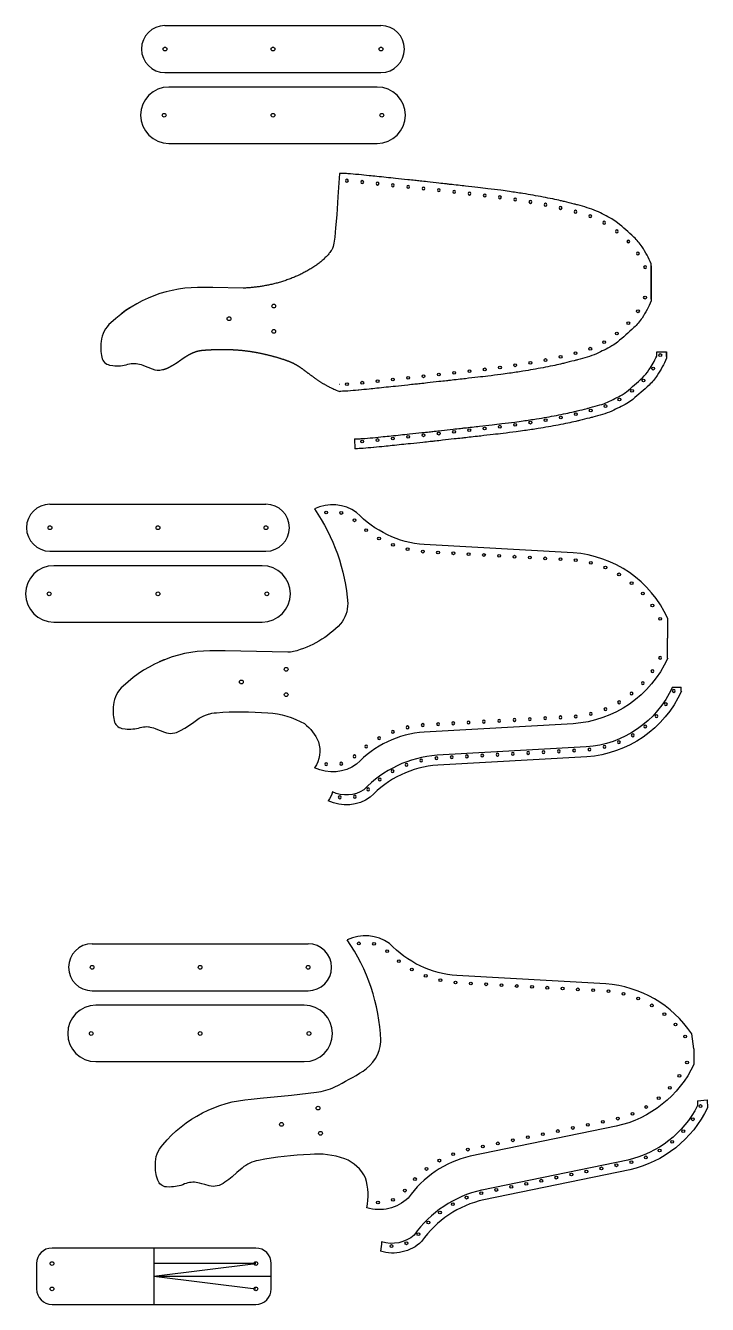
# Model space of a CAD drawing. Header units: millimetres. Extents: x 702 to 1612, y 1471 to 2225.
# Drawn here: x 702 to 1066, y 1544 to 2225 of the extents above; entities that cross this region are included whole.
import ezdxf

# ---------------------------------------------------------------- set-up
doc = ezdxf.new("R2010")
doc.units = ezdxf.units.MM

# ---------------------------------------------------------------- blocks, each defined once
blk = doc.blocks.new('*U57')
at = {"color": 7, "true_color": 0xffffff}
blk.add_circle((0.46, -0.01), 0.75, dxfattribs=at)
blk = doc.blocks.new('*U63')
at = {"color": 0, "linetype": 'ByBlock', "lineweight": -2, "transparency": 16777216}
for p, rotation in [((3317.03, 1239.68), 11.93217150224645), ((3325.13, 1239.6), 346.881948192753), ((3332.27, 1235.92), 315.0422283150401), ((3338.43, 1230.57), 322.9847636115123), ((3345.26, 1226.13), 330.9272989079846), ((3352.64, 1222.67), 338.8698342044568), ((3360.43, 1220.27), 346.8123695009291), ((3368.48, 1218.96), 354.7549047974013), ((3376.62, 1218.48), 356.8283279256142), ((3384.77, 1218.03), 356.8283279256142), ((3392.91, 1217.58), 356.8283279256142), ((3401.06, 1217.13), 356.8283279256142), ((3409.2, 1216.68), 356.8283279256142), ((3417.35, 1216.23), 356.8283279256142), ((3425.5, 1215.77), 356.8283279256142), ((3433.64, 1215.32), 356.8283279256142), ((3441.79, 1214.87), 356.8283279256142), ((3449.93, 1214.39), 354.8515362582249), ((3457.98, 1213.07), 346.5204716475162), ((3465.74, 1210.6), 338.1894070368076), ((3473.07, 1207.03), 329.8583424260991), ((3479.81, 1202.44), 321.5272778153904), ((3485.8, 1196.91), 313.1962132046817), ((3490.93, 1190.58), 304.8651485939732), ((3495.1, 1183.57), 296.5340839832646)]:
    blk.add_blockref('*U57', p, dxfattribs=dict(at, rotation=rotation))
blk = doc.blocks.new('*U64')
at = {"color": 7, "true_color": 0xffffff}
blk.add_circle((0.46, -0.01), 0.75, dxfattribs=at)
blk = doc.blocks.new('*U65')
at = {"color": 0, "linetype": 'ByBlock', "lineweight": -2, "transparency": 16777216}
for p, rotation in [((3264.96, 1161.94), 11.93217150224784), ((3273.05, 1161.85), 346.881948192753), ((3280.2, 1158.17), 315.0422283150399), ((3286.35, 1152.83), 322.9847636115122), ((3293.19, 1148.38), 330.9272989079844), ((3300.57, 1144.92), 338.8698342044565), ((3308.36, 1142.52), 346.8123695009288), ((3316.4, 1141.21), 354.7549047974011), ((3324.55, 1140.74), 356.8283279256148), ((3332.69, 1140.28), 356.8283279256148), ((3340.84, 1139.83), 356.8283279256144), ((3348.98, 1139.38), 356.8283279256148), ((3357.13, 1138.93), 356.8283279256148), ((3365.28, 1138.48), 356.8283279256148), ((3373.42, 1138.03), 356.8283279256144), ((3381.57, 1137.58), 356.8283279256148), ((3389.71, 1137.13), 356.8283279256148), ((3397.86, 1136.64), 354.8515362582244), ((3405.9, 1135.32), 346.5204716475158), ((3413.67, 1132.85), 338.1894070368072), ((3421, 1129.28), 329.8583424260988), ((3427.73, 1124.69), 321.5272778153903), ((3433.73, 1119.17), 313.1962132046817), ((3438.86, 1112.84), 304.8651485939732), ((3443.02, 1105.83), 296.5340839832646)]:
    blk.add_blockref('*U64', p, dxfattribs=dict(at, rotation=rotation))
blk = doc.blocks.new('*U59')
at = {"color": 7, "true_color": 0xffffff}
blk.add_circle((0.46, -0.01), 0.75, dxfattribs=at)
blk = doc.blocks.new('*U60')
at = {"color": 0, "linetype": 'ByBlock', "lineweight": -2, "transparency": 16777216}
for p, rotation in [((3264.96, 1161.94), 11.93217150224784), ((3273.05, 1161.85), 346.881948192753), ((3280.2, 1158.17), 315.0422283150399), ((3286.35, 1152.83), 322.9847636115122), ((3293.19, 1148.38), 330.9272989079844), ((3300.57, 1144.92), 338.8698342044565), ((3308.36, 1142.52), 346.8123695009288), ((3316.4, 1141.21), 354.7549047974011), ((3324.55, 1140.74), 356.8283279256148), ((3332.69, 1140.28), 356.8283279256148), ((3340.84, 1139.83), 356.8283279256144), ((3348.98, 1139.38), 356.8283279256148), ((3357.13, 1138.93), 356.8283279256148), ((3365.28, 1138.48), 356.8283279256148), ((3373.42, 1138.03), 356.8283279256144), ((3381.57, 1137.58), 356.8283279256148), ((3389.71, 1137.13), 356.8283279256148), ((3397.86, 1136.64), 354.8515362582244), ((3405.9, 1135.32), 346.5204716475158), ((3413.67, 1132.85), 338.1894070368072), ((3421, 1129.28), 329.8583424260988), ((3427.73, 1124.69), 321.5272778153903), ((3433.73, 1119.17), 313.1962132046817), ((3438.86, 1112.84), 304.8651485939732), ((3443.02, 1105.83), 296.5340839832646)]:
    blk.add_blockref('*U59', p, dxfattribs=dict(at, rotation=rotation))
blk = doc.blocks.new('*U61')
at = {"color": 7, "true_color": 0xffffff}
blk.add_circle((0.24, 0), 0.75, dxfattribs=at)
blk = doc.blocks.new('*U62')
at = {"color": 0, "linetype": 'ByBlock', "lineweight": -2, "transparency": 16777216}
for p, rotation in [((3103.5, 1094.93), 66.02372229441319), ((3094.51, 1081.38), 42.6144092851621), ((3099.68, 1087.69), 58.3712167227024), ((3088.37, 1075.96), 40.25586915969259), ((3074.2, 1067.89), 20.48334177613979), ((3081.61, 1071.38), 27.88547071135803), ((3050.38, 1061.88), 11.12134844619146), ((3058.39, 1063.59), 13.28797674184608), ((3066.34, 1065.58), 15.12602669118849), ((3001.69, 1055.08), 6.406058718086825), ((3009.84, 1056), 6.510651446815292), ((3017.98, 1056.94), 6.834395522230122), ((3026.11, 1057.95), 7.264994385667197), ((3034.22, 1059.1), 8.653251262678898), ((3042.31, 1060.4), 9.695056436354331), ((2944.64, 1049.12), 3.791973826345949), ((2952.81, 1049.84), 5.845894925021966), ((2960.96, 1050.68), 5.990539837267176), ((2969.11, 1051.54), 6.012483020559229), ((2977.26, 1052.4), 5.963881569841319), ((2985.41, 1053.25), 6.397579617865098), ((2993.55, 1054.18), 6.280609022118468)]:
    blk.add_blockref('*U61', p, dxfattribs=dict(at, rotation=rotation))
blk = doc.blocks.new('*U66')
at = {"color": 7, "true_color": 0xffffff}
blk.add_circle((0.24, 0), 0.75, dxfattribs=at)
blk = doc.blocks.new('*U67')
at = {"color": 0, "linetype": 'ByBlock', "lineweight": -2, "transparency": 16777216}
for p, rotation in [((3103.5, 1094.93), 66.02372229441319), ((3094.51, 1081.38), 42.6144092851621), ((3099.68, 1087.69), 58.3712167227024), ((3088.37, 1075.96), 40.25586915969259), ((3074.2, 1067.89), 20.48334177613979), ((3081.61, 1071.38), 27.88547071135803), ((3050.38, 1061.88), 11.12134844619146), ((3058.39, 1063.59), 13.28797674184608), ((3066.34, 1065.58), 15.12602669118849), ((3001.69, 1055.08), 6.406058718086825), ((3009.84, 1056), 6.510651446815292), ((3017.98, 1056.94), 6.834395522230122), ((3026.11, 1057.95), 7.264994385667197), ((3034.22, 1059.1), 8.653251262678898), ((3042.31, 1060.4), 9.695056436354331), ((2944.64, 1049.12), 3.791973826345949), ((2952.81, 1049.84), 5.845894925021966), ((2960.96, 1050.68), 5.990539837267176), ((2969.11, 1051.54), 6.012483020559229), ((2977.26, 1052.4), 5.963881569841319), ((2985.41, 1053.25), 6.397579617865098), ((2993.55, 1054.18), 6.280609022118468)]:
    blk.add_blockref('*U66', p, dxfattribs=dict(at, rotation=rotation))
blk = doc.blocks.new('*U68')
at = {"color": 7, "true_color": 0xffffff}
blk.add_circle((0.24, 0), 0.75, dxfattribs=at)
blk = doc.blocks.new('*U69')
at = {"color": 0, "linetype": 'ByBlock', "lineweight": -2, "transparency": 16777216}
for p, rotation in [((3103.5, 1094.93), 66.02372229441319), ((3094.51, 1081.38), 42.6144092851621), ((3099.68, 1087.69), 58.3712167227024), ((3088.37, 1075.96), 40.25586915969259), ((3074.2, 1067.89), 20.48334177613979), ((3081.61, 1071.38), 27.88547071135803), ((3050.38, 1061.88), 11.12134844619146), ((3058.39, 1063.59), 13.28797674184608), ((3066.34, 1065.58), 15.12602669118849), ((3001.69, 1055.08), 6.406058718086825), ((3009.84, 1056), 6.510651446815292), ((3017.98, 1056.94), 6.834395522230122), ((3026.11, 1057.95), 7.264994385667197), ((3034.22, 1059.1), 8.653251262678898), ((3042.31, 1060.4), 9.695056436354331), ((2944.64, 1049.12), 3.791973826345949), ((2952.81, 1049.84), 5.845894925021966), ((2960.96, 1050.68), 5.990539837267176), ((2969.11, 1051.54), 6.012483020559229), ((2977.26, 1052.4), 5.963881569841319), ((2985.41, 1053.25), 6.397579617865098), ((2993.55, 1054.18), 6.280609022118468)]:
    blk.add_blockref('*U68', p, dxfattribs=dict(at, rotation=rotation))

msp = doc.modelspace()

# ---------------------------------------------------------------- linework, layer by layer
for p, q in [((776.71, 2225.32), (891.71, 2225.32)), ((776.71, 2200.32), (891.71, 2200.32)), ((1035.64, 2079.72), (1035.64, 2098.48)), ((1038.49, 2051.71), (1043.74, 2051.71)), ((1043.74, 2049.18), (1043.74, 2051.71)), ((877.59, 2005.28), (877.7, 2000.03)), ((715.48, 1970.51), (830.48, 1970.51)), ((715.48, 1945.51), (830.48, 1945.51)), ((1044.3, 1909.66), (1044.3, 1899.11)), ((1044.3, 1909.64), (1044.4, 1909.64)), ((1044.3, 1888.57), (1044.3, 1899.11)), ((1046.84, 1873.1), (1051.56, 1873.1)), ((1051.56, 1870.98), (1051.56, 1873.1)), ((737.89, 1736.47), (852.89, 1736.47)), ((737.89, 1711.47), (852.89, 1711.47)), ((1058.2, 1680.49), (1057.14, 1688.62)), ((1060.19, 1652.95), (1065.43, 1653.33)), ((825.05, 1574.49), (716.55, 1574.49)), ((770.8, 1574.49), (770.8, 1544.49)), ((708.3, 1566.24), (708.3, 1552.74)), ((825.05, 1566.24), (770.8, 1566.24)), ((770.8, 1559.49), (825.05, 1566.24)), ((833.3, 1552.74), (833.3, 1566.24)), ((770.8, 1559.49), (833.3, 1559.49)), ((770.8, 1559.49), (825.05, 1552.74)), ((716.55, 1544.49), (825.05, 1544.49))]:
    msp.add_line(p, q)
for points in [[(778.71, 2162.59), (889.71, 2162.59, 1), (889.71, 2192.59), (778.71, 2192.59, 1)], [(717.48, 1907.77), (828.48, 1907.77, 1), (828.48, 1937.77), (717.48, 1937.77, 1)], [(739.89, 1673.73), (850.89, 1673.73, 1), (850.89, 1703.73), (739.89, 1703.73, 1)]]:
    msp.add_lwpolyline(points, format="xyb", close=True)
for points in [[(869.6, 2146.63), (868.81, 2134.15), (868.14, 2124.63), (867.56, 2117.63), (867.06, 2112.75), (866.62, 2109.56), (866.23, 2107.65), (865.88, 2106.61), (865.54, 2106.01), (865.2, 2105.51), (864.87, 2105.03), (864.54, 2104.58), (864.2, 2104.15), (863.87, 2103.73), (863.52, 2103.33), (863.17, 2102.93), (862.81, 2102.55), (862.45, 2102.16), (862.07, 2101.78), (861.68, 2101.41), (861.28, 2101.03), (860.88, 2100.66), (860.46, 2100.3), (860.04, 2099.93), (859.61, 2099.58), (859.17, 2099.22), (858.72, 2098.87), (858.27, 2098.52), (857.8, 2098.18), (857.33, 2097.84), (856.86, 2097.5), (856.37, 2097.17), (855.88, 2096.84), (855.39, 2096.51), (854.88, 2096.19), (854.38, 2095.88), (853.86, 2095.57), (853.34, 2095.26), (852.82, 2094.96), (852.29, 2094.66), (851.76, 2094.36), (851.22, 2094.07), (850.67, 2093.79), (850.13, 2093.51), (849.58, 2093.23), (849.02, 2092.96), (848.47, 2092.69), (847.91, 2092.43), (847.34, 2092.17), (846.78, 2091.92), (846.21, 2091.67), (845.64, 2091.43), (845.06, 2091.19), (844.49, 2090.96), (843.91, 2090.73), (843.34, 2090.51), (842.76, 2090.29), (842.18, 2090.08), (841.6, 2089.88), (841.02, 2089.67), (840.44, 2089.48), (839.86, 2089.29), (839.27, 2089.1), (838.69, 2088.92), (838.12, 2088.75), (837.54, 2088.58), (836.96, 2088.42), (836.38, 2088.26), (835.81, 2088.11), (835.23, 2087.96), (834.66, 2087.82), (834.09, 2087.68), (833.52, 2087.55), (832.95, 2087.42), (832.38, 2087.3), (831.82, 2087.18), (831.26, 2087.07), (830.7, 2086.96), (830.14, 2086.86), (829.58, 2086.76), (829.03, 2086.66), (828.48, 2086.57), (827.93, 2086.49), (827.39, 2086.4), (826.85, 2086.32), (826.31, 2086.25), (825.77, 2086.18), (825.24, 2086.11), (824.71, 2086.05), (824.18, 2085.99), (823.66, 2085.93), (823.14, 2085.87), (822.63, 2085.82), (822.12, 2085.78), (821.61, 2085.73), (821.1, 2085.69), (820.61, 2085.65), (820.11, 2085.62), (819.62, 2085.58), (819.13, 2085.55), (818.65, 2085.52), (818.25, 2085.5), (802.23, 2085.8), (797.52, 2085.8, 0.20342), (747.93, 2067.09, 0.196384), (742.73, 2057.11, 0.087875), (743.07, 2048.72, 0.30517), (747.21, 2044.59), (748.92, 2044.34, 0.107985), (756.99, 2045.02, -0.159428), (764.03, 2044.82), (764.86, 2044.49), (766.17, 2044), (767.58, 2043.44), (769.86, 2042.54, 0.153205), (775.45, 2042.17), (775.48, 2042.17), (775.5, 2042.18), (775.53, 2042.18), (775.55, 2042.18), (775.58, 2042.19), (775.61, 2042.19), (775.63, 2042.2), (775.66, 2042.2), (775.68, 2042.21), (775.71, 2042.21), (775.73, 2042.22), (775.76, 2042.22), (775.78, 2042.23), (775.81, 2042.24), (775.83, 2042.24), (775.86, 2042.25), (775.88, 2042.25), (775.91, 2042.26), (775.93, 2042.26), (775.96, 2042.27), (775.98, 2042.27), (776.01, 2042.28), (776.03, 2042.29), (776.05, 2042.29), (776.08, 2042.3), (776.1, 2042.3), (776.13, 2042.31), (776.15, 2042.32), (776.18, 2042.32), (776.2, 2042.33), (776.22, 2042.34), (776.25, 2042.34), (776.27, 2042.35), (776.3, 2042.36), (776.32, 2042.36), (776.35, 2042.37), (776.37, 2042.38), (776.39, 2042.38), (776.42, 2042.39), (776.44, 2042.4), (776.47, 2042.41), (776.49, 2042.41), (776.51, 2042.42), (776.54, 2042.43), (776.56, 2042.44), (776.59, 2042.44), (776.61, 2042.45), (776.64, 2042.46), (776.66, 2042.47), (776.68, 2042.48), (776.71, 2042.48), (776.73, 2042.49), (776.76, 2042.5), (776.78, 2042.51), (776.81, 2042.52), (776.83, 2042.53), (776.85, 2042.53), (776.88, 2042.54), (776.9, 2042.55), (776.93, 2042.56), (776.95, 2042.57), (776.98, 2042.58), (777, 2042.59), (777.03, 2042.6), (777.05, 2042.6), (777.08, 2042.61), (777.1, 2042.62), (777.13, 2042.63), (777.15, 2042.64), (777.18, 2042.65), (777.2, 2042.66), (777.23, 2042.67), (777.25, 2042.68), (777.28, 2042.69), (777.3, 2042.7), (777.33, 2042.71), (777.36, 2042.72), (777.38, 2042.73), (777.41, 2042.74), (777.43, 2042.75), (777.46, 2042.77), (777.48, 2042.78), (777.51, 2042.79), (777.54, 2042.8), (777.56, 2042.81), (777.59, 2042.82), (777.62, 2042.83), (777.64, 2042.84), (777.67, 2042.86), (777.7, 2042.87), (777.72, 2042.88), (777.75, 2042.89), (777.78, 2042.9), (777.81, 2042.92), (777.83, 2042.93), (777.86, 2042.94), (777.89, 2042.95), (777.92, 2042.97), (777.94, 2042.98), (777.97, 2042.99), (778, 2043), (778.03, 2043.02), (778.06, 2043.03), (778.09, 2043.04), (778.11, 2043.06), (778.14, 2043.07), (778.17, 2043.09), (778.2, 2043.1), (778.23, 2043.11), (778.26, 2043.13), (778.29, 2043.14), (778.32, 2043.16), (778.35, 2043.17), (778.38, 2043.19), (778.41, 2043.2), (778.44, 2043.22), (778.47, 2043.23), (778.5, 2043.25), (778.53, 2043.26), (778.56, 2043.28), (778.59, 2043.29), (778.62, 2043.31), (778.66, 2043.33), (778.69, 2043.34), (778.72, 2043.36), (778.75, 2043.38), (778.78, 2043.39), (778.81, 2043.41), (778.85, 2043.43), (778.88, 2043.44), (778.91, 2043.46), (778.94, 2043.48), (778.98, 2043.49), (779.01, 2043.51), (779.04, 2043.53), (779.07, 2043.55), (779.11, 2043.56), (779.14, 2043.58), (779.17, 2043.6), (779.21, 2043.62), (779.24, 2043.63), (779.27, 2043.65), (779.31, 2043.67), (779.34, 2043.69), (779.37, 2043.71), (779.41, 2043.72), (779.44, 2043.74), (779.48, 2043.76), (779.51, 2043.78), (779.54, 2043.8), (779.58, 2043.82), (779.61, 2043.84), (779.65, 2043.85), (779.68, 2043.87), (779.71, 2043.89), (779.75, 2043.91), (779.78, 2043.93), (779.82, 2043.95), (779.85, 2043.97), (779.89, 2043.99), (779.92, 2044), (779.95, 2044.02), (779.99, 2044.04), (780.02, 2044.06), (780.06, 2044.08), (780.09, 2044.1), (780.13, 2044.12), (780.16, 2044.14), (780.19, 2044.16), (780.23, 2044.17), (780.26, 2044.19), (780.3, 2044.21), (780.33, 2044.23), (780.36, 2044.25), (780.4, 2044.27), (780.43, 2044.29), (780.47, 2044.31), (780.5, 2044.33), (780.53, 2044.34), (780.57, 2044.36), (780.6, 2044.38), (780.64, 2044.4), (780.67, 2044.42), (780.7, 2044.44), (780.74, 2044.46), (780.77, 2044.48), (780.81, 2044.49), (780.84, 2044.51), (780.87, 2044.53), (780.91, 2044.55), (780.94, 2044.57), (780.97, 2044.59), (781.01, 2044.61), (781.04, 2044.63), (781.07, 2044.65), (781.11, 2044.66), (781.14, 2044.68), (781.18, 2044.7), (781.21, 2044.72), (781.24, 2044.74), (781.28, 2044.76), (781.31, 2044.78), (781.34, 2044.8), (781.38, 2044.82), (781.41, 2044.84), (781.44, 2044.85), (781.48, 2044.87), (781.51, 2044.89), (781.55, 2044.91), (781.58, 2044.93), (781.61, 2044.95), (781.65, 2044.97), (781.68, 2044.99), (781.72, 2045.01), (781.75, 2045.03), (781.78, 2045.05), (781.82, 2045.07), (781.85, 2045.09), (781.89, 2045.11), (781.92, 2045.13), (781.96, 2045.16), (781.99, 2045.18), (782.03, 2045.2), (782.06, 2045.22), (782.1, 2045.24), (782.13, 2045.26), (782.17, 2045.28), (782.2, 2045.3), (782.24, 2045.33), (782.27, 2045.35), (782.31, 2045.37), (782.35, 2045.39), (782.38, 2045.42), (782.42, 2045.44), (782.45, 2045.46), (782.49, 2045.48), (782.53, 2045.51), (782.56, 2045.53), (782.6, 2045.56), (782.64, 2045.58), (782.67, 2045.6), (782.71, 2045.63), (782.75, 2045.65), (782.79, 2045.68), (782.83, 2045.7), (782.86, 2045.73), (782.9, 2045.75), (782.94, 2045.78), (782.98, 2045.8), (783.02, 2045.83), (783.06, 2045.85), (783.09, 2045.88), (783.13, 2045.91), (783.17, 2045.93), (783.21, 2045.96), (783.25, 2045.99), (783.29, 2046.02), (783.33, 2046.04), (783.37, 2046.07), (783.41, 2046.1), (783.45, 2046.13), (783.49, 2046.15), (783.53, 2046.18), (783.57, 2046.21), (783.61, 2046.24), (783.65, 2046.27), (783.7, 2046.3), (783.74, 2046.32), (783.78, 2046.35), (783.82, 2046.38), (783.86, 2046.41), (783.9, 2046.44), (783.94, 2046.47), (783.99, 2046.5), (784.03, 2046.53), (784.07, 2046.56), (784.11, 2046.59), (784.15, 2046.62), (784.2, 2046.65), (784.24, 2046.68), (784.28, 2046.71), (784.33, 2046.74), (784.37, 2046.77), (784.41, 2046.8), (784.45, 2046.83), (784.5, 2046.87), (784.54, 2046.9), (784.58, 2046.93), (784.63, 2046.96), (784.67, 2046.99), (784.71, 2047.02), (784.76, 2047.05), (784.8, 2047.08), (784.85, 2047.11), (784.89, 2047.15), (784.93, 2047.18), (784.98, 2047.21), (785.02, 2047.24), (785.07, 2047.27), (785.11, 2047.3), (785.15, 2047.34), (785.2, 2047.37), (785.24, 2047.4), (785.29, 2047.43), (785.33, 2047.46), (785.38, 2047.5), (785.42, 2047.53), (785.47, 2047.56), (785.51, 2047.59), (785.56, 2047.62), (785.6, 2047.65), (785.65, 2047.69), (785.69, 2047.72), (785.74, 2047.75), (785.78, 2047.78), (785.83, 2047.81), (785.87, 2047.85), (785.92, 2047.88), (785.96, 2047.91), (786.01, 2047.94), (786.05, 2047.97), (786.1, 2048.01), (786.14, 2048.04), (786.19, 2048.07), (786.24, 2048.1), (786.28, 2048.13), (786.33, 2048.16), (786.37, 2048.2), (786.42, 2048.23), (786.47, 2048.26), (786.51, 2048.29), (786.56, 2048.32), (786.61, 2048.36), (786.65, 2048.39), (786.7, 2048.42), (786.75, 2048.45), (786.79, 2048.48), (786.84, 2048.51), (786.89, 2048.55), (786.94, 2048.58), (786.98, 2048.61), (787.03, 2048.64), (787.08, 2048.67), (787.13, 2048.71), (787.17, 2048.74), (787.22, 2048.77), (787.27, 2048.8), (787.32, 2048.83), (787.37, 2048.86), (787.42, 2048.9), (787.47, 2048.93), (787.51, 2048.96), (787.56, 2048.99), (787.61, 2049.02), (787.66, 2049.05), (787.71, 2049.08), (787.76, 2049.12), (787.81, 2049.15), (787.86, 2049.18), (787.91, 2049.21), (787.96, 2049.24), (788.01, 2049.27), (788.06, 2049.3), (788.11, 2049.34), (788.16, 2049.37), (788.22, 2049.4), (788.27, 2049.43), (788.32, 2049.46), (788.37, 2049.49), (788.42, 2049.52), (788.47, 2049.55), (788.53, 2049.58), (788.58, 2049.62), (788.63, 2049.65), (788.68, 2049.68), (788.74, 2049.71), (788.79, 2049.74), (788.84, 2049.77), (788.9, 2049.8), (788.95, 2049.83), (789, 2049.86), (789.06, 2049.89), (789.11, 2049.92), (789.16, 2049.95), (789.22, 2049.98), (789.27, 2050.01), (789.33, 2050.04), (789.38, 2050.07), (789.44, 2050.1), (789.49, 2050.13), (789.55, 2050.16), (789.6, 2050.19), (789.66, 2050.22), (789.71, 2050.25), (789.77, 2050.28), (789.82, 2050.31), (789.88, 2050.34), (789.93, 2050.37), (789.99, 2050.4), (790.04, 2050.43), (790.1, 2050.46), (790.15, 2050.48), (790.21, 2050.51), (790.26, 2050.54), (790.32, 2050.57), (790.38, 2050.6), (790.43, 2050.62), (790.49, 2050.65), (790.54, 2050.68), (790.6, 2050.71), (790.65, 2050.73), (790.71, 2050.76), (790.77, 2050.79), (790.82, 2050.82), (790.88, 2050.84), (790.93, 2050.87), (790.99, 2050.89), (791.04, 2050.92), (791.1, 2050.95), (791.15, 2050.97), (791.21, 2051), (791.26, 2051.02), (791.32, 2051.05), (791.37, 2051.07), (791.43, 2051.1), (791.48, 2051.12), (791.54, 2051.14), (791.59, 2051.17), (791.65, 2051.19), (791.7, 2051.22), (791.76, 2051.24), (791.81, 2051.26), (791.87, 2051.28), (791.92, 2051.31), (791.97, 2051.33), (792.03, 2051.35), (792.08, 2051.37), (792.13, 2051.4), (792.19, 2051.42), (792.24, 2051.44), (792.29, 2051.46), (792.35, 2051.48), (792.4, 2051.5), (792.45, 2051.52), (792.51, 2051.54), (792.56, 2051.56), (792.61, 2051.58), (792.66, 2051.6), (792.72, 2051.62), (792.77, 2051.63), (792.82, 2051.65), (792.87, 2051.67), (792.92, 2051.69), (792.98, 2051.71), (793.03, 2051.72), (793.08, 2051.74), (793.13, 2051.76), (793.18, 2051.78), (793.23, 2051.79), (793.28, 2051.81), (793.33, 2051.83), (793.38, 2051.84), (793.44, 2051.86), (793.49, 2051.87), (793.54, 2051.89), (793.59, 2051.9), (793.64, 2051.92), (793.69, 2051.93), (793.74, 2051.95), (793.79, 2051.96), (793.84, 2051.98), (793.89, 2051.99), (793.94, 2052), (793.99, 2052.02), (794.04, 2052.03), (794.09, 2052.04), (794.14, 2052.06), (794.19, 2052.07), (794.24, 2052.08), (794.29, 2052.09), (794.33, 2052.1), (794.38, 2052.12), (794.43, 2052.13), (794.48, 2052.14), (794.53, 2052.15), (794.58, 2052.16), (794.63, 2052.17), (794.68, 2052.18), (794.73, 2052.19), (794.78, 2052.2), (794.82, 2052.21), (794.87, 2052.22), (794.92, 2052.23), (794.97, 2052.24), (795.02, 2052.25), (795.07, 2052.26), (795.12, 2052.27), (795.17, 2052.28), (795.21, 2052.29), (795.26, 2052.3), (795.31, 2052.31), (795.36, 2052.31), (795.41, 2052.32), (795.46, 2052.33), (795.5, 2052.34), (795.55, 2052.35), (795.6, 2052.35), (795.65, 2052.36), (795.7, 2052.37), (795.75, 2052.38), (795.8, 2052.38), (795.85, 2052.39), (795.9, 2052.4), (795.95, 2052.4), (796, 2052.41), (796.05, 2052.42), (796.1, 2052.42), (796.15, 2052.43), (796.2, 2052.43), (796.25, 2052.44), (796.3, 2052.45), (796.35, 2052.45), (796.41, 2052.46), (796.46, 2052.46), (796.51, 2052.47), (796.56, 2052.47), (796.62, 2052.48), (796.67, 2052.48), (796.73, 2052.49), (796.78, 2052.49), (796.84, 2052.5), (796.89, 2052.5), (796.95, 2052.51), (797.01, 2052.51), (797.06, 2052.52), (797.12, 2052.52), (797.18, 2052.53), (797.24, 2052.53), (797.3, 2052.54), (797.36, 2052.54), (797.42, 2052.55), (797.48, 2052.55), (797.54, 2052.56), (797.61, 2052.56), (797.67, 2052.57), (797.73, 2052.57), (797.8, 2052.58), (797.87, 2052.58), (797.93, 2052.59), (798, 2052.59), (798.07, 2052.59), (798.14, 2052.6), (798.21, 2052.6), (798.28, 2052.61), (798.35, 2052.61), (798.42, 2052.62), (798.5, 2052.62), (798.57, 2052.63), (798.65, 2052.63), (798.72, 2052.64), (798.8, 2052.64), (798.88, 2052.65), (798.96, 2052.65), (799.04, 2052.66), (799.12, 2052.66), (799.2, 2052.67), (799.28, 2052.67), (799.37, 2052.68), (799.45, 2052.68), (799.54, 2052.69), (799.63, 2052.69), (799.72, 2052.7), (799.81, 2052.71), (799.9, 2052.71), (799.99, 2052.72), (800.09, 2052.72), (800.18, 2052.73), (800.28, 2052.73), (800.38, 2052.74), (800.48, 2052.74), (800.58, 2052.75), (800.68, 2052.76), (800.78, 2052.76), (800.89, 2052.77), (800.99, 2052.77), (801.1, 2052.78), (801.21, 2052.78), (801.32, 2052.79), (801.43, 2052.79), (801.55, 2052.8), (801.66, 2052.8), (801.78, 2052.81), (801.9, 2052.81), (802.02, 2052.82), (802.14, 2052.82), (802.26, 2052.83), (802.38, 2052.83), (802.51, 2052.84), (802.64, 2052.84), (802.77, 2052.85), (802.9, 2052.85), (803.03, 2052.86), (803.17, 2052.86), (803.31, 2052.86), (803.44, 2052.87), (803.59, 2052.87), (803.73, 2052.88), (803.87, 2052.88), (804.02, 2052.88), (804.17, 2052.89), (804.32, 2052.89), (804.47, 2052.89), (804.62, 2052.9), (804.78, 2052.9), (804.94, 2052.9), (805.1, 2052.9), (805.26, 2052.91), (805.42, 2052.91), (805.59, 2052.91), (805.76, 2052.91), (805.93, 2052.91), (806.1, 2052.92), (806.28, 2052.92), (806.45, 2052.92), (806.63, 2052.92), (806.81, 2052.92), (807, 2052.92), (807.18, 2052.92), (807.37, 2052.92), (807.56, 2052.92), (807.75, 2052.92), (807.95, 2052.92), (808.14, 2052.92), (808.34, 2052.91), (808.54, 2052.91), (808.75, 2052.91), (808.95, 2052.91), (809.16, 2052.91), (809.37, 2052.9), (809.58, 2052.9), (809.8, 2052.89), (810.01, 2052.89), (810.23, 2052.88), (810.45, 2052.88), (810.67, 2052.87), (810.9, 2052.87), (811.13, 2052.86), (811.35, 2052.85), (811.58, 2052.84), (811.82, 2052.83), (812.05, 2052.82), (812.29, 2052.81), (812.53, 2052.8), (812.77, 2052.79), (813.01, 2052.78), (813.25, 2052.77), (813.5, 2052.76), (813.75, 2052.74), (813.99, 2052.73), (814.25, 2052.71), (814.5, 2052.69), (814.75, 2052.68), (815.01, 2052.66), (815.27, 2052.64), (815.53, 2052.62), (815.79, 2052.6), (816.06, 2052.58), (816.32, 2052.56), (816.59, 2052.53), (816.86, 2052.51), (817.13, 2052.49), (817.4, 2052.46), (817.67, 2052.43), (817.95, 2052.4), (818.22, 2052.38), (818.5, 2052.35), (818.78, 2052.31), (819.06, 2052.28), (819.35, 2052.25), (819.63, 2052.21), (819.92, 2052.18), (820.21, 2052.14), (820.5, 2052.11), (820.79, 2052.07), (821.08, 2052.03), (821.37, 2051.99), (821.67, 2051.94), (821.96, 2051.9), (822.26, 2051.85), (822.56, 2051.81), (822.86, 2051.76), (823.16, 2051.71), (823.46, 2051.66), (823.77, 2051.61), (824.07, 2051.56), (824.38, 2051.51), (824.69, 2051.45), (824.99, 2051.4), (825.3, 2051.34), (825.61, 2051.28), (825.92, 2051.22), (826.23, 2051.16), (826.55, 2051.1), (826.86, 2051.04), (827.17, 2050.97), (827.48, 2050.91), (827.79, 2050.84), (828.11, 2050.78), (828.42, 2050.71), (828.73, 2050.64), (829.04, 2050.57), (829.36, 2050.5), (829.67, 2050.43), (829.98, 2050.36), (830.29, 2050.29), (830.6, 2050.21), (830.91, 2050.14), (831.22, 2050.07), (831.53, 2049.99), (831.84, 2049.92), (832.14, 2049.84), (832.45, 2049.76), (832.75, 2049.69), (833.06, 2049.61), (833.36, 2049.53), (833.66, 2049.45), (833.96, 2049.37), (834.25, 2049.29), (834.55, 2049.21), (834.84, 2049.13), (835.14, 2049.05), (835.43, 2048.97), (835.72, 2048.89), (836, 2048.81), (836.29, 2048.72), (836.57, 2048.64), (836.85, 2048.56), (837.13, 2048.48), (837.4, 2048.39), (837.67, 2048.31), (837.94, 2048.23), (838.21, 2048.15), (838.47, 2048.06), (838.74, 2047.98), (838.99, 2047.9), (839.25, 2047.81), (839.5, 2047.73), (839.75, 2047.65), (840, 2047.57), (840.24, 2047.48), (840.48, 2047.4), (840.72, 2047.32), (840.95, 2047.24), (841.18, 2047.15), (841.4, 2047.07), (841.62, 2046.99), (841.84, 2046.91), (842.06, 2046.83), (842.27, 2046.75), (842.47, 2046.67), (842.68, 2046.59), (842.88, 2046.51), (843.08, 2046.43), (843.27, 2046.35), (843.46, 2046.27), (843.65, 2046.18), (843.84, 2046.1), (844.02, 2046.02), (844.2, 2045.94), (844.38, 2045.86), (844.55, 2045.78), (844.73, 2045.7), (844.9, 2045.62), (845.07, 2045.53), (845.23, 2045.45), (845.4, 2045.37), (845.56, 2045.28), (845.72, 2045.2), (845.88, 2045.12), (846.04, 2045.03), (846.2, 2044.94), (846.35, 2044.86), (846.51, 2044.77), (846.66, 2044.68), (846.82, 2044.59), (846.97, 2044.5), (847.12, 2044.41), (847.27, 2044.32), (847.42, 2044.23), (847.57, 2044.13), (847.72, 2044.04), (847.87, 2043.94), (848.02, 2043.85), (848.17, 2043.75), (848.32, 2043.65), (848.47, 2043.55), (848.62, 2043.45), (848.77, 2043.34), (848.92, 2043.24), (849.08, 2043.13), (849.23, 2043.02), (849.38, 2042.92), (849.54, 2042.8), (849.7, 2042.69), (849.85, 2042.58), (850.01, 2042.46), (850.17, 2042.35), (850.34, 2042.23), (850.5, 2042.11), (850.66, 2041.98), (850.83, 2041.86), (851, 2041.73), (851.17, 2041.6), (851.35, 2041.47), (851.52, 2041.34), (851.7, 2041.21), (851.88, 2041.07), (852.07, 2040.93), (852.26, 2040.79), (852.44, 2040.65), (852.64, 2040.5), (852.83, 2040.36), (853.03, 2040.21), (853.23, 2040.06), (853.43, 2039.9), (853.64, 2039.75), (853.85, 2039.59), (854.06, 2039.43), (854.27, 2039.28), (854.49, 2039.11), (854.71, 2038.95), (854.94, 2038.79), (855.16, 2038.62), (855.39, 2038.46), (855.62, 2038.29), (855.85, 2038.12), (856.09, 2037.95), (856.33, 2037.78), (856.57, 2037.61), (856.81, 2037.44), (857.06, 2037.27), (857.31, 2037.1), (857.56, 2036.92), (857.81, 2036.75), (858.07, 2036.58), (858.32, 2036.41), (858.59, 2036.23), (858.85, 2036.06), (859.11, 2035.89), (859.38, 2035.71), (859.65, 2035.54), (859.92, 2035.37), (860.2, 2035.2), (860.47, 2035.02), (860.75, 2034.85), (861.03, 2034.68), (861.31, 2034.51), (861.6, 2034.35), (861.88, 2034.18), (862.17, 2034.01), (862.46, 2033.85), (862.76, 2033.68), (863.06, 2033.52), (863.37, 2033.35), (863.69, 2033.18), (864.03, 2033), (864.38, 2032.82), (864.75, 2032.64), (865.15, 2032.44), (865.57, 2032.24), (866.05, 2032.02), (866.59, 2031.78), (867.2, 2031.51), (867.89, 2031.22), (868.69, 2030.9), (869.6, 2030.54)], [(1035.64, 2098.46, 0.039809), (1030.69, 2107.55, 0.061421), (1026.36, 2112.69, 0.014287), (1017.64, 2120.33, 0.044245), (1014.55, 2122.45, 0.021748), (1006.46, 2126.57, 0.037577), (1001.52, 2128.38, 0.001962), (996.41, 2129.81, 0.005512), (994.59, 2130.29, 0.00129), (989.34, 2131.6, 0.003438), (987.36, 2132.07, 0.005467), (983.13, 2133, 0.004542), (978.01, 2134.02, 0.003889), (972.73, 2134.98, 0.003757), (967.26, 2135.89, 0.002916), (960.08, 2136.98, 0.00462), (955.55, 2137.61, 0.001413), (948.59, 2138.48, 0.00187), (943.32, 2139.1, 0.000092), (936.68, 2139.86, 0.000344), (934.92, 2140.06, 0.000086), (930.56, 2140.55, 0.000211), (928.79, 2140.74, 0.000716), (926.58, 2140.99, -0.000395), (922.56, 2141.43, -0.002014), (916.42, 2142.13, 0.003144), (912.49, 2142.57, 0.00071), (909.79, 2142.85, -0.0005), (905.95, 2143.25, -0.000173), (899.38, 2143.94, 0.000116), (889.54, 2144.97, 0.000422), (885.36, 2145.41, 0.000321), (879.87, 2145.97, 0.004487), (879.55, 2146, 0.000263), (874.13, 2146.45, 0.010778), (872.72, 2146.54, 0.004864), (869.6, 2146.63)], [(1035.64, 2097.48), (1035.64, 2078.73, -0.039809), (1030.69, 2069.64, -0.061421), (1026.36, 2064.5, -0.014287), (1017.64, 2056.86, -0.044245), (1014.55, 2054.74, -0.021748), (1006.46, 2050.63, -0.037577), (1001.52, 2048.82, -0.001962), (996.41, 2047.39, -0.005512), (994.59, 2046.91, -0.00129), (989.34, 2045.6, -0.003438), (987.36, 2045.13, -0.005467), (983.13, 2044.19, -0.004542), (978.01, 2043.17, -0.003889), (972.73, 2042.21, -0.003757), (967.26, 2041.3, -0.002916), (960.08, 2040.21, -0.00462), (955.55, 2039.59, -0.001413), (948.59, 2038.72, -0.00187), (943.32, 2038.1, -0.000092), (936.68, 2037.34, -0.000344), (934.92, 2037.14, -0.000086), (930.56, 2036.65, -0.000211), (928.79, 2036.45, -0.000716), (926.58, 2036.21, 0.000395), (922.56, 2035.77, 0.002014), (916.42, 2035.07, -0.003144), (912.49, 2034.63, -0.00071), (909.79, 2034.35, 0.0005), (905.95, 2033.95, 0.000173), (899.38, 2033.26, -0.000116), (889.54, 2032.22, -0.000422), (885.36, 2031.79, -0.000321), (879.87, 2031.22, -0.004487), (879.55, 2031.2, -0.000263), (874.13, 2030.74, -0.010778), (872.72, 2030.66, -0.004864), (869.6, 2030.57)], [(877.59, 2005.28, 0.004864), (880.61, 2005.37, 0.010778), (881.8, 2005.45, 0.000263), (887.21, 2005.9, 0.004487), (887.44, 2005.92, 0.000321), (892.92, 2006.48, 0.000422), (897.09, 2006.91, 0.000116), (906.93, 2007.95, -0.000173), (913.5, 2008.64, -0.0005), (917.35, 2009.04, 0.00071), (920.04, 2009.32, 0.003144), (923.91, 2009.75, -0.002014), (930.08, 2010.46, -0.000395), (934.11, 2010.9, 0.000716), (936.31, 2011.14, 0.000211), (938.08, 2011.33, 0.000086), (942.43, 2011.82, 0.000344), (944.19, 2012.02, 0.000092), (950.83, 2012.78, 0.00187), (956.05, 2013.4, 0.001413), (962.98, 2014.26, 0.00462), (967.42, 2014.87, 0.002916), (974.53, 2015.96, 0.003757), (979.93, 2016.85, 0.003889), (985.13, 2017.8, 0.004542), (990.15, 2018.8, 0.005467), (994.27, 2019.71, 0.003438), (996.18, 2020.16, 0.00129), (1001.4, 2021.47, 0.005512), (1003.12, 2021.92, 0.001962), (1008.19, 2023.34, 0.037577), (1012.39, 2024.88, 0.021748), (1020.07, 2028.78, 0.044245), (1022.39, 2030.38, 0.014287), (1030.89, 2037.82, 0.061421), (1034.39, 2041.98, 0.03524), (1038.49, 2049.34), (1038.49, 2051.71)], [(1043.74, 2051.71), (1043.74, 2048.2, -0.039809), (1038.79, 2039.11, -0.061421), (1034.46, 2033.97, -0.014287), (1025.74, 2026.33, -0.044245), (1022.65, 2024.21, -0.021748), (1014.56, 2020.1, -0.037577), (1009.62, 2018.29, -0.001962), (1004.51, 2016.86, -0.005512), (1002.69, 2016.38, -0.00129), (997.43, 2015.07, -0.003438), (995.46, 2014.59, -0.005467), (991.22, 2013.66, -0.004542), (986.11, 2012.64, -0.003889), (980.83, 2011.68, -0.003757), (975.35, 2010.77, -0.002916), (968.18, 2009.68, -0.00462), (963.64, 2009.06, -0.001413), (956.68, 2008.19, -0.00187), (951.42, 2007.57, -0.000092), (944.78, 2006.81, -0.000344), (943.01, 2006.61, -0.000086), (938.66, 2006.12, -0.000211), (936.89, 2005.92, -0.000716), (934.68, 2005.68, 0.000395), (930.66, 2005.24, 0.002014), (924.52, 2004.54, -0.003144), (920.59, 2004.1, -0.00071), (917.89, 2003.81, 0.0005), (914.05, 2003.42, 0.000173), (907.48, 2002.73, -0.000116), (897.64, 2001.69, -0.000422), (893.46, 2001.26, -0.000321), (887.97, 2000.69, -0.004487), (887.65, 2000.66, -0.000263), (882.23, 2000.21, -0.010778), (880.82, 2000.13, -0.004864), (877.7, 2000.03)], [(869.6, 2034.32, -0.000119), (869.52, 2034.31, -0.004864)], [(856.25, 1968.03, -0.134365), (874.01, 1917.65, -0.174232), (870.13, 1906.77, -0.140673), (845.18, 1892.02, -0.064131), (842.03, 1891.77), (808.82, 1892.4), (804.1, 1892.4, 0.20342), (754.51, 1873.68, 0.196384), (749.31, 1863.7, 0.087875), (749.65, 1855.31, 0.30517), (753.79, 1851.18), (755.5, 1850.93, 0.107985), (763.57, 1851.61, -0.159428), (770.61, 1851.42), (771.44, 1851.08), (772.75, 1850.59), (774.16, 1850.03), (776.44, 1849.13, 0.243631), (784.91, 1850.03), (787.19, 1851.3), (789.25, 1852.44), (792.01, 1854.47), (794.98, 1856.52, -0.127051), (804.09, 1859.52, -0.040167), (831.49, 1859.45, -0.113032), (850.92, 1853.68, -0.129687), (858.36, 1844.07, -0.233094), (856.39, 1830.13)], [(1044.36, 1909.72, 0.275415), (993.96, 1944.6), (914.69, 1949, -0.186973), (878.75, 1966.15, 0.079545), (878.75, 1966.16, 0.270423), (856.25, 1968.03)], [(1044.36, 1888.51, -0.275415), (993.96, 1853.62), (914.69, 1849.23, 0.18697), (878.75, 1832.07, -0.069655), (878.75, 1832.07, -0.268519), (856.39, 1830.13, -0.268519)], [(1046.84, 1873.1, -0.275256), (1000.9, 1841.27), (921.55, 1836.87, 0.184501), (882.59, 1818.5, -0.261276), (865.85, 1817.31, -0.261276)], [(1051.62, 1870.92, -0.275415), (1001.22, 1836.03), (921.95, 1831.64, 0.18697), (886.01, 1814.49, -0.069655), (886.01, 1814.48, -0.268519), (863.65, 1812.54, -0.268519)], [(865.85, 1817.31, -0.083007), (863.65, 1812.54, -0.083007)], [(872.39, 1622.04, 0.103488), (853.94, 1624.38, 0.036238), (826.46, 1621.15, 0.127051), (817.75, 1617.11), (815.04, 1614.73), (812.54, 1612.39), (810.62, 1611.02), (808.5, 1609.5, -0.243631), (800.19, 1607.63), (797.83, 1608.26), (796.36, 1608.65), (795, 1608.99), (794.14, 1609.22, 0.159428), (787.13, 1608.6, -0.107985), (779.19, 1606.99), (777.46, 1607.04, -0.30517), (772.87, 1610.66, -0.087875), (771.57, 1618.96, -0.196384), (775.57, 1629.47, -0.20342), (822.66, 1653.8), (827.34, 1654.35), (844.02, 1655.97), (857.41, 1657.47, 0.084408), (867.19, 1660.29, 0.016779), (882.13, 1668.61, 0.234259), (891.63, 1684.26), (891.62, 1685.2, 0.141907), (873.69, 1738.57)], [(1057.14, 1688.62, 0.229831), (1011.4, 1715.14), (932.13, 1719.54, -0.186973), (896.19, 1736.69, 0.079545), (896.19, 1736.7, 0.270423), (873.69, 1738.57)], [(1058.2, 1680.49), (1058.34, 1672.29, -0.229831), (1017, 1639.34), (939.23, 1623.35, 0.186973), (906.2, 1601.11, -0.079545), (906.2, 1601.11, -0.270423), (884.21, 1595.95)], [(1065.43, 1653.33), (1065.5, 1649.13, -0.229831), (1024.16, 1616.18), (946.39, 1600.2, 0.186973), (913.36, 1577.96, -0.079545), (913.36, 1577.95, -0.270423), (891.37, 1572.8)], [(1060.19, 1652.95), (1060.23, 1650.31, -0.223593), (1023.1, 1621.33), (945.33, 1605.34), (945.23, 1605.32, 0.184501), (909.39, 1581.43, -0.260679), (892, 1577.81)], [(884.21, 1595.95, 0.126975), (883.43, 1611.82, 0.190545), (872.39, 1622.04)], [(892, 1577.81, -0.039849), (891.37, 1572.8)]]:
    msp.add_lwpolyline(points, format="xyb")
for points in [[(758.71, 2075.47), (758.7, 2075.47), (758.67, 2075.45), (758.63, 2075.43), (758.6, 2075.42), (758.57, 2075.4), (758.53, 2075.38), (758.5, 2075.36), (758.47, 2075.34), (758.44, 2075.32), (758.4, 2075.3), (758.37, 2075.28), (758.34, 2075.27), (758.3, 2075.25), (758.27, 2075.23), (758.24, 2075.21), (758.2, 2075.19), (758.17, 2075.17), (758.13, 2075.15), (758.1, 2075.13), (758.07, 2075.11), (758.03, 2075.09), (758, 2075.07), (757.96, 2075.05), (757.93, 2075.03), (757.9, 2075.01), (757.86, 2074.99), (757.83, 2074.97), (757.79, 2074.95), (757.76, 2074.93), (757.72, 2074.91), (757.69, 2074.89), (757.65, 2074.87), (757.62, 2074.85), (757.59, 2074.83), (757.55, 2074.81), (757.52, 2074.79), (757.48, 2074.77), (757.45, 2074.75), (757.41, 2074.73), (757.38, 2074.71), (757.34, 2074.68), (757.31, 2074.66), (757.27, 2074.64), (757.24, 2074.62), (757.21, 2074.6), (757.17, 2074.58), (757.14, 2074.56), (757.1, 2074.54), (757.07, 2074.52), (757.03, 2074.5), (757, 2074.48), (756.96, 2074.45), (756.93, 2074.43), (756.9, 2074.41), (756.86, 2074.39), (756.83, 2074.37), (756.79, 2074.35), (756.76, 2074.33), (756.72, 2074.31), (756.69, 2074.28), (756.66, 2074.26), (756.62, 2074.24), (756.59, 2074.22), (756.55, 2074.2), (756.52, 2074.18), (756.49, 2074.16), (756.45, 2074.14), (756.42, 2074.11), (756.39, 2074.09), (756.35, 2074.07), (756.32, 2074.05), (756.29, 2074.03), (756.25, 2074.01), (756.22, 2073.99), (756.19, 2073.96), (756.15, 2073.94), (756.12, 2073.92), (756.09, 2073.9), (756.06, 2073.88), (756.02, 2073.86), (755.99, 2073.83), (755.96, 2073.81), (755.93, 2073.79), (755.89, 2073.77), (755.86, 2073.75), (755.83, 2073.73), (755.8, 2073.7), (755.76, 2073.68), (755.73, 2073.66), (755.7, 2073.64), (755.67, 2073.62), (755.63, 2073.59), (755.6, 2073.57), (755.57, 2073.55), (755.54, 2073.53), (755.51, 2073.51), (755.47, 2073.48), (755.44, 2073.46), (755.41, 2073.44), (755.38, 2073.42), (755.35, 2073.39), (755.32, 2073.37), (755.28, 2073.35), (755.25, 2073.33), (755.22, 2073.3), (755.19, 2073.28), (755.16, 2073.26), (755.13, 2073.23), (755.09, 2073.21), (755.06, 2073.19), (755.03, 2073.16), (755, 2073.14), (754.97, 2073.12), (754.94, 2073.09), (754.91, 2073.07), (754.88, 2073.05), (754.84, 2073.02), (754.81, 2073), (754.78, 2072.98), (754.75, 2072.95), (754.72, 2072.93), (754.69, 2072.9), (754.66, 2072.88), (754.63, 2072.86), (754.59, 2072.83), (754.56, 2072.81), (754.53, 2072.78), (754.5, 2072.76), (754.47, 2072.73), (754.44, 2072.71), (754.41, 2072.68), (754.38, 2072.66), (754.35, 2072.63), (754.31, 2072.61), (754.28, 2072.58), (754.25, 2072.56), (754.22, 2072.53), (754.19, 2072.51), (754.16, 2072.48), (754.13, 2072.46), (754.1, 2072.43), (754.07, 2072.41), (754.04, 2072.38), (754, 2072.35), (753.97, 2072.33), (753.94, 2072.3), (753.91, 2072.28), (753.88, 2072.25), (753.85, 2072.22), (753.82, 2072.2), (753.79, 2072.17), (753.76, 2072.14), (753.73, 2072.12), (753.7, 2072.09), (753.66, 2072.06), (753.63, 2072.04), (753.6, 2072.01), (753.57, 2071.98), (753.54, 2071.96), (753.51, 2071.93), (753.48, 2071.9), (753.45, 2071.87), (753.42, 2071.85), (753.39, 2071.82), (753.36, 2071.79), (753.32, 2071.77), (753.29, 2071.74), (753.26, 2071.71), (753.23, 2071.68), (753.2, 2071.66), (753.17, 2071.63), (753.14, 2071.6), (753.11, 2071.57), (753.08, 2071.54), (753.05, 2071.52), (753.02, 2071.49), (752.98, 2071.46), (752.95, 2071.43), (752.95, 2071.43)], [(776.29, 1887.65), (776.15, 1887.62), (773.61, 1886.51)], [(799.89, 1858.77), (800.28, 1858.88)], [(750.75, 1852.98), (750.83, 1852.88)], [(768.19, 1851.99), (768.49, 1851.94)]]:
    msp.add_lwpolyline(points)
for points in [[(788.4, 2049.93)], [(804.9, 1859.52)], [(812.18, 1859.98)], [(763.57, 1851.61)], [(781.87, 1848.71)]]:
    msp.add_lwpolyline(points, close=True)
for centre, radius in [((776.71, 2212.82), 1), ((834.21, 2212.82), 1), ((891.71, 2212.82), 1), ((776.25, 2177.59), 1), ((834.21, 2177.59), 1), ((892.16, 2177.59), 1), ((834.62, 2076.02), 1), ((810.8, 2069.27), 1), ((834.62, 2062.52), 1), ((715.48, 1958.01), 1), ((772.98, 1958.01), 1), ((830.48, 1958.01), 1), ((715.03, 1922.77), 1), ((772.98, 1922.77), 1), ((830.93, 1922.77), 1), ((841.22, 1882.61), 1), ((817.38, 1875.86), 1), ((841.22, 1869.11), 1), ((879.93, 1736.69), 0.75), ((888.02, 1736.41), 0.75), ((895.04, 1732.51), 0.75), ((737.89, 1723.97), 1), ((795.39, 1723.97), 1), ((852.89, 1723.97), 1), ((901.23, 1727.21), 0.75), ((908.1, 1722.82), 0.75), ((915.51, 1719.41), 0.75), ((923.32, 1717.07), 0.75), ((931.38, 1715.83), 0.75), ((939.52, 1715.37), 0.75), ((947.67, 1714.92), 0.75), ((955.82, 1714.46), 0.75), ((963.96, 1714.01), 0.75), ((972.11, 1713.56), 0.75), ((980.25, 1713.11), 0.75), ((988.4, 1712.66), 0.75), ((996.55, 1712.21), 0.75), ((1004.69, 1711.76), 0.75), ((1012.83, 1711.26), 0.75), ((1020.87, 1709.87), 0.75), ((1028.61, 1707.34), 0.75), ((1035.91, 1703.71), 0.75), ((1042.6, 1699.06), 0.75), ((737.44, 1688.73), 1), ((795.39, 1688.73), 1), ((853.35, 1688.73), 1), ((1048.55, 1693.49), 0.75), ((1053.64, 1687.11), 0.75), ((1054.66, 1673.26), 0.75), ((1050.57, 1666.21), 0.75), ((1039.56, 1654.25), 0.75), ((1045.5, 1659.83), 0.75), ((858.18, 1649.02), 1), ((1032.87, 1649.59), 0.75), ((1061.82, 1650.11), 0.75), ((838.75, 1640.33), 1), ((1009.86, 1641.7), 0.75), ((1017.84, 1643.39), 0.75), ((1025.58, 1645.94), 0.75), ((1057.73, 1643.06), 0.75), ((859.49, 1635.59), 1), ((969.9, 1633.49), 0.75), ((977.9, 1635.13), 0.75), ((985.89, 1636.78), 0.75), ((993.88, 1638.42), 0.75), ((1001.87, 1640.06), 0.75), ((1052.66, 1636.68), 0.75), ((937.94, 1626.91), 0.75), ((945.93, 1628.57), 0.75), ((953.92, 1630.21), 0.75), ((961.91, 1631.85), 0.75), ((1046.72, 1631.09), 0.75), ((922.77, 1621.04), 0.75), ((930.15, 1624.5), 0.75), ((1025.01, 1620.24), 0.75), ((1032.75, 1622.79), 0.75), ((1040.04, 1626.43), 0.75), ((915.94, 1616.59), 0.75), ((993.05, 1613.62), 0.75), ((1001.04, 1615.27), 0.75), ((1009.03, 1616.91), 0.75), ((1017.02, 1618.55), 0.75), ((909.79, 1611.23), 0.75), ((961.08, 1607.05), 0.75), ((969.08, 1608.7), 0.75), ((977.07, 1610.34), 0.75), ((985.06, 1611.98), 0.75), ((898.07, 1600.2), 0.75), ((904.44, 1605.08), 0.75), ((937.31, 1601.35), 0.75), ((945.1, 1603.76), 0.75), ((953.09, 1605.41), 0.75), ((890.11, 1598.73), 0.75), ((923.1, 1593.43), 0.75), ((929.93, 1597.88), 0.75), ((916.95, 1588.08), 0.75), ((911.6, 1581.93), 0.75), ((897.27, 1575.57), 0.75), ((905.23, 1577.04), 0.75), ((716.55, 1566.24), 1), ((825.05, 1566.24), 1), ((716.55, 1552.74), 1), ((825.05, 1552.74), 1)]:
    msp.add_circle(centre, radius)
for centre, radius, start, end in [((776.71, 2212.82), 12.5, 90, 270), ((891.71, 2212.82), 12.5, 270, 90), ((715.48, 1958.01), 12.5, 90, 270), ((830.48, 1958.01), 12.5, 270, 90), ((737.89, 1723.97), 12.5, 90, 270), ((852.89, 1723.97), 12.5, 270, 90), ((904.91, 1603.44), 0.0217, 317.55298, 335.74495), ((912.07, 1580.28), 0.0217, 317.55298, 335.74495), ((716.55, 1566.24), 8.25, 90, 180), ((825.05, 1566.24), 8.25, 0, 90), ((716.55, 1552.74), 8.25, 180, 270), ((825.05, 1552.74), 8.25, 270, 0)]:
    msp.add_arc(centre, radius, start, end)

# ---------------------------------------------------------------- block references
at = {"xscale": -1, "rotation": 180}
for name, p in [('*U67', (-2071.29, 3191.87)), ('*U65', (-2402.93, 2994.1)), ('*U60', (-2395.67, 2976.51))]:
    msp.add_blockref(name, p, dxfattribs=at)
for name, p in [('*U62', (-2071.29, 985.32)), ('*U69', (-2063.2, 954.79)), ('*U63', (-2455, 726.37))]:
    msp.add_blockref(name, p)

doc.saveas('drawing.dxf')
